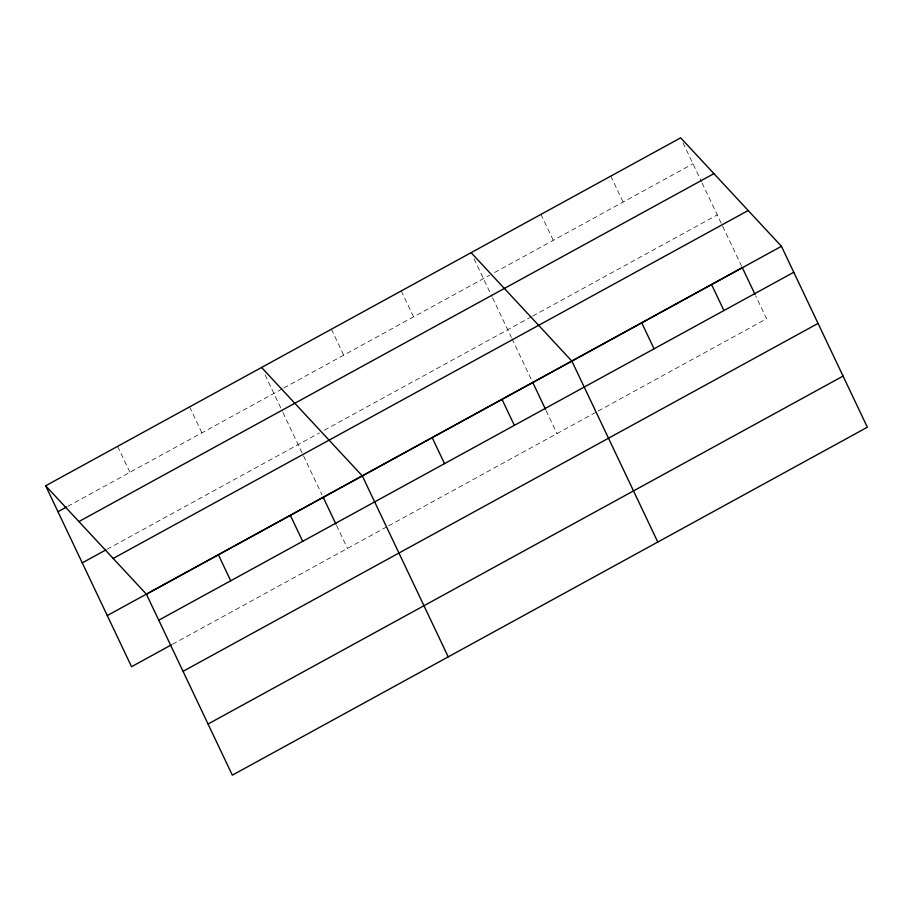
<?xml version="1.0" encoding="UTF-8"?>
<svg xmlns="http://www.w3.org/2000/svg" width="913" height="913" viewBox="0 0 913 913"><rect width="100%" height="100%" fill="white"/><g stroke="black" fill="none" stroke-linecap="round" stroke-linejoin="round"><path stroke-width="0.68" stroke-dasharray="4.57 3.42" d="M67.904 506.293L282.608 388.653M283.863 387.968L489.676 275.201M494.663 272.462L692.99 163.792M107.072 549.272L319.367 432.956M324.355 430.217L531.412 316.765M532.667 316.081L717.264 214.932M172.5 644.258L387.374 526.527M388.618 525.842L596.931 411.706M598.175 411.021L766.566 318.763L755.644 295.744M683.015 142.782L701.492 181.698M702.097 182.977L741.676 266.334M610.808 176.106L623.134 202.07M540.964 214.384L553.289 240.336M474.041 258.836L491.936 296.508M492.541 297.786L511.371 337.456M511.988 338.746L532.119 381.155M546.088 410.565L557.01 433.572M401.252 290.927L413.578 316.891M331.408 329.205L343.733 355.157M265.078 374.889L282.379 411.329M282.984 412.608L321.958 494.686M336.532 525.386L347.465 548.393M189.584 406.901L201.91 432.865M117.617 446.343L129.943 472.295"/><path stroke-width="1.37" d="M45.65 485.773L680.664 137.84L781.448 246.305L867.35 427.227L232.336 775.16L146.434 594.237L45.65 485.773L131.552 666.695L171.267 644.932M57.976 511.725L66.66 506.966M78.906 521.563L713.92 173.63M82.261 562.865L105.828 549.946M113.178 558.448L748.181 210.515M107.278 615.556L741.036 268.308M146.434 594.237L781.448 246.305M158.759 620.201L793.774 272.268M183.034 671.34L818.048 323.407M208.061 724.02L843.064 376.088M471.108 252.661L571.892 361.126L657.794 542.048M261.552 367.471L362.335 475.947L448.237 656.869M742.292 267.623L755.04 294.465M711.592 284.582L723.918 310.534M641.736 322.848L654.062 348.812M532.736 382.444L545.483 409.286M502.036 399.403L514.361 425.355M432.191 437.669L444.517 463.633M323.179 497.254L335.927 524.108M290.368 515.377L302.694 541.329M218.401 554.807L230.727 580.771"/></g></svg>
